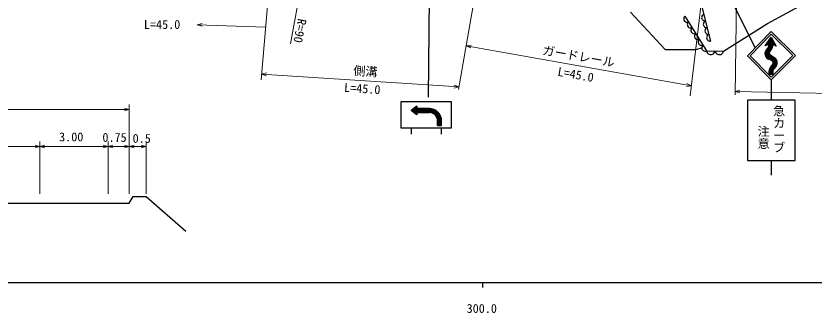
# Model space of a CAD drawing. Units: millimetres, scale not verified. Extents: x 40000 to 680000, y 20000 to 380000.
# Drawn here: x 271969 to 436232, y 198715 to 259846 of the extents above; entities that cross this region are included whole.
import ezdxf
from ezdxf.enums import TextEntityAlignment as Align

# ---------------------------------------------------------------- set-up
doc = ezdxf.new("R2010")
doc.units = ezdxf.units.MM
doc.header["$LTSCALE"] = 1000
for name, color, linetype, lineweight in [('M-BGD', 7, 'Continuous', 25), ('M-STR-HTXT', 7, 'Continuous', 13), ('M-STR-STRC', 7, 'Continuous', 25), ('M-TTL-BAND', 7, 'Continuous', 25)]:
    doc.layers.add(name, color=color, linetype=linetype, lineweight=lineweight)
doc.styles.add('@ＭＳ ゴシック', font='')
doc.styles.add('ＭＳ ゴシック', font='')
doc.styles.get('@ＭＳ ゴシック').set_extended_font_data('@MS Gothic')
doc.styles.get('ＭＳ ゴシック').set_extended_font_data('MS Gothic')

msp = doc.modelspace()

# ---------------------------------------------------------------- hatches: boundary and pattern name
at = {"layer": 'M-STR-STRC'}
h = msp.add_hatch(dxfattribs=at)
h.set_pattern_fill('USER', color=256, style=0, pattern_type=2)
h.set_pattern_definition([(244.899, (426940, 253969), (90.5562, -42.4214), [])])
h.paths.add_polyline_path([(426205, 253703), (427382, 255467), (428460, 253661), (427813, 253918), (427608, 253151), (427320, 252772), (427053, 252299), (427012, 252043), (427146, 251838), (427536, 251612), (427946, 251396), (428316, 251109), (428583, 250678), (428665, 250195), (428562, 249662), (428069, 249005), (427874, 248728), (427813, 248450), (427823, 247855), (426971, 247855), (426961, 248251), (427012, 248754), (427177, 249123), (427413, 249544), (427782, 249942), (427762, 250425), (427556, 250651), (427187, 250856), (426776, 251000), (426376, 251400), (426181, 251872), (426160, 252272), (426345, 252827), (426663, 253176), (426920, 253607), (426940, 253969)])
h = msp.add_hatch(dxfattribs=at)
h.set_pattern_fill('USER', color=256, style=0, pattern_type=2)
h.set_pattern_definition([(302.8424, (353588, 241612), (84.0165, 54.2331), [])])
h.paths.add_polyline_path([(357000, 240003), (354503, 240003), (354503, 239529), (353329, 240410), (354503, 241291), (354503, 240818), (357000, 240818), (357045, 240817), (357090, 240816), (357134, 240814), (357179, 240811), (357224, 240808), (357269, 240803), (357313, 240798), (357358, 240793), (357402, 240786), (357447, 240778), (357491, 240770), (357535, 240761), (357579, 240752), (357622, 240741), (357666, 240730), (357709, 240718), (357752, 240705), (357795, 240692), (357838, 240677), (357880, 240662), (357922, 240647), (357964, 240630), (358005, 240613), (358047, 240595), (358088, 240576), (358128, 240557), (358168, 240537), (358208, 240516), (358248, 240495), (358287, 240473), (358325, 240450), (358364, 240426), (358402, 240402), (358439, 240378), (358476, 240352), (358513, 240326), (358549, 240299), (358584, 240272), (358620, 240244), (358654, 240215), (358688, 240186), (358722, 240156), (358755, 240126), (358788, 240095), (358820, 240064), (358851, 240032), (358882, 239999), (358913, 239966), (358942, 239932), (358971, 239898), (359000, 239863), (359028, 239828), (359055, 239793), (359082, 239757), (359108, 239720), (359134, 239683), (359158, 239645), (359183, 239608), (359206, 239569), (359229, 239531), (359251, 239491), (359272, 239452), (359293, 239412), (359313, 239372), (359333, 239331), (359351, 239291), (359369, 239249), (359386, 239208), (359403, 239166), (359418, 239124), (359433, 239082), (359448, 239039), (359461, 238996), (359474, 238953), (359486, 238910), (359497, 238866), (359508, 238823), (359517, 238779), (359526, 238735), (359535, 238691), (359542, 238646), (359549, 238602), (359555, 238557), (359560, 238513), (359564, 238468), (359567, 238423), (359570, 238378), (359572, 238333), (359573, 238289), (359574, 238244), (359574, 237289), (358759, 237289), (358759, 238244), (358759, 238274), (358758, 238305), (358756, 238336), (358755, 238366), (358752, 238397), (358749, 238427), (358746, 238458), (358742, 238488), (358737, 238519), (358732, 238549), (358727, 238579), (358720, 238609), (358714, 238639), (358707, 238669), (358699, 238699), (358691, 238728), (358682, 238758), (358673, 238787), (358663, 238816), (358653, 238845), (358642, 238874), (358631, 238903), (358619, 238931), (358607, 238959), (358594, 238987), (358581, 239015), (358567, 239042), (358553, 239069), (358538, 239096), (358523, 239123), (358508, 239150), (358492, 239176), (358475, 239202), (358458, 239227), (358441, 239253), (358423, 239278), (358405, 239302), (358386, 239327), (358367, 239351), (358347, 239374), (358327, 239398), (358307, 239421), (358286, 239443), (358265, 239466), (358244, 239488), (358222, 239509), (358199, 239530), (358177, 239551), (358154, 239571), (358130, 239591), (358107, 239611), (358083, 239630), (358058, 239649), (358034, 239667), (358009, 239685), (357983, 239702), (357958, 239719), (357932, 239735), (357906, 239752), (357879, 239767), (357853, 239782), (357826, 239797), (357798, 239811), (357771, 239825), (357743, 239838), (357715, 239851), (357687, 239863), (357659, 239875), (357630, 239886), (357601, 239897), (357572, 239907), (357543, 239917), (357514, 239926), (357485, 239935), (357455, 239943), (357425, 239951), (357395, 239958), (357365, 239964), (357335, 239970), (357305, 239976), (357275, 239981), (357245, 239986), (357214, 239990), (357184, 239993), (357153, 239996), (357122, 239999), (357092, 240000), (357061, 240002), (357030, 240003)])

# ---------------------------------------------------------------- linework, layer by layer
at = {"layer": 'M-BGD'}
for p, q in [((412159, 265742), (414908, 254669)), ((426666, 258314), (434764, 262706)), ((398474, 260642), (405578, 252972)), ((409642, 259793), (414095, 252654)), ((417630, 252619), (426666, 258314)), ((405578, 252972), (411940, 252972)), ((411940, 252972), (413283, 253361)), ((414095, 252654), (417630, 252619)), ((295281, 221302), (296076, 222709)), ((296076, 222709), (298767, 222709)), ((298767, 222709), (306962, 215553)), ((242257, 221302), (295281, 221302))]:
    msp.add_line(p, q, dxfattribs=at)
for points in [[(409642, 259793), (409533, 259663), (409462, 259520), (409403, 259322), (409414, 259147), (409456, 258979), (409571, 258795), (409703, 258683), (409856, 258596), (410059, 258562), (410218, 258566), (410384, 258604)], [(413534, 260205), (413387, 260114), (413273, 259997), (413154, 259825), (413109, 259652), (413097, 259476), (413151, 259262), (413243, 259112), (413364, 258980), (413550, 258883), (413704, 258837), (413877, 258821)], [(410384, 258604), (410275, 258474), (410204, 258330), (410145, 258132), (410156, 257957), (410198, 257789), (410313, 257605), (410445, 257493), (410598, 257406), (410801, 257372), (410960, 257376), (411127, 257414)], [(413877, 258821), (413731, 258730), (413617, 258613), (413498, 258441), (413453, 258268), (413441, 258092), (413494, 257878), (413587, 257728), (413708, 257596), (413893, 257499), (414048, 257453), (414221, 257437)], [(411127, 257414), (411018, 257284), (410946, 257140), (410888, 256942), (410898, 256767), (410941, 256599), (411056, 256415), (411187, 256303), (411340, 256217), (411544, 256182), (411702, 256186), (411869, 256224)], [(414221, 257437), (414075, 257346), (413960, 257229), (413842, 257056), (413796, 256884), (413785, 256708), (413838, 256493), (413930, 256344), (414051, 256212), (414237, 256115), (414392, 256069), (414565, 256053)], [(411869, 256224), (411760, 256094), (411688, 255950), (411630, 255753), (411640, 255577), (411683, 255409), (411798, 255225), (411930, 255113), (412083, 255027), (412286, 254992), (412445, 254996), (412611, 255034)], [(412611, 255034), (412502, 254904), (412431, 254760), (412372, 254563), (412382, 254387), (412425, 254220), (412540, 254035), (412672, 253923), (412825, 253837), (413028, 253803), (413187, 253806), (413353, 253844)], [(414565, 256053), (414418, 255962), (414304, 255845), (414185, 255672), (414140, 255499), (414128, 255324), (414182, 255109), (414274, 254960), (414395, 254828), (414581, 254731), (414735, 254685), (414908, 254669)], [(413353, 253844), (413244, 253714), (413173, 253571), (413114, 253373), (413124, 253197), (413167, 253030), (413282, 252845), (413414, 252733), (413567, 252647), (413770, 252613), (413929, 252617), (414095, 252654)], [(414095, 252654), (414160, 252451), (414264, 252277), (414434, 252081), (414628, 251973), (414835, 251905), (415108, 251902), (415317, 251966), (415512, 252070), (415686, 252263), (415790, 252434), (415862, 252637)], [(415862, 252637), (415927, 252433), (416031, 252259), (416201, 252063), (416395, 251955), (416602, 251887), (416876, 251884), (417084, 251948), (417279, 252053), (417454, 252245), (417557, 252416), (417630, 252619)]]:
    msp.add_lwpolyline(points, dxfattribs=at)
at = {"layer": 'M-STR-HTXT'}
for p, q in [((335848, 294917), (328455, 254098)), ((326443, 293059), (322407, 246682)), ((369759, 282815), (363066, 244726)), ((410768, 243387), (414419, 274418)), ((420381, 272975), (419972, 243629)), ((309284, 258042), (323354, 257564)), ((364648, 253731), (411012, 245456)), ((322512, 247895), (363155, 245236)), ((419982, 244333), (470810, 243246)), ((295281, 241609), (295281, 223257)), ((242257, 240609), (295281, 240609)), ((276897, 233992), (276897, 223257)), ((290927, 233992), (290927, 223257)), ((298767, 233992), (298767, 223257)), ((262867, 232992), (276897, 232992)), ((276897, 232992), (290927, 232992)), ((290927, 232992), (295281, 232992)), ((295281, 232992), (298767, 232992))]:
    msp.add_line(p, q, dxfattribs=at)
for points in [[(310274, 257721), (309284, 258042), (310293, 258293)], [(365582, 253272), (364648, 253731), (365683, 253836)], [(323491, 247543), (322512, 247895), (323529, 248115)], [(362176, 245588), (363155, 245236), (362139, 245017)], [(410078, 245915), (411012, 245456), (409977, 245351)], [(420975, 244024), (419982, 244333), (420988, 244597)], [(294281, 240896), (295281, 240609), (294281, 240324)], [(275897, 233280), (276897, 232992), (275897, 232707)], [(277897, 232705), (276897, 232992), (277897, 233277)], [(289927, 233280), (290927, 232992), (289927, 232707)], [(291927, 232705), (290927, 232992), (291927, 233277)], [(294281, 233280), (295281, 232992), (294281, 232707)], [(296281, 232705), (295281, 232992), (296281, 233277)], [(297767, 233280), (298767, 232992), (297767, 232707)]]:
    msp.add_lwpolyline(points, dxfattribs=at)
at = {"layer": 'M-STR-STRC'}
for p, q in [((357243, 286065), (356802, 243117)), ((413120, 275173), (424030, 253459)), ((427389, 256639), (422503, 251656)), ((427389, 256639), (432420, 251680)), ((427394, 256072), (423064, 251657)), ((426205, 253703), (427382, 255467)), ((427382, 255467), (428459, 253661)), ((431852, 251678), (427394, 256072)), ((426940, 253969), (426205, 253703)), ((428459, 253661), (427813, 253917)), ((422503, 251656), (427413, 246697)), ((423064, 251657), (427416, 247263)), ((427413, 246697), (432420, 251680)), ((427416, 247263), (431852, 251678)), ((426971, 247855), (427823, 247855)), ((427413, 246697), (427413, 242541)), ((351276, 242231), (361572, 242231)), ((351276, 236740), (351276, 242231)), ((361572, 242231), (361572, 236740)), ((432357, 242541), (422546, 242541)), ((422546, 242541), (422546, 230090)), ((432357, 230090), (432357, 242541)), ((354503, 241291), (353329, 240410)), ((354503, 239529), (353329, 240410)), ((354503, 241291), (354503, 240818)), ((357075, 240818), (354503, 240818)), ((354503, 240003), (357000, 240003)), ((354503, 240003), (354503, 239529)), ((358759, 237289), (358759, 238244)), ((359574, 237289), (359574, 238244)), ((361572, 236740), (351276, 236740)), ((353335, 236740), (353335, 235529)), ((358759, 237289), (359574, 237289)), ((359513, 236740), (359513, 235529)), ((422546, 230090), (432357, 230090)), ((427413, 230090), (427413, 227114))]:
    msp.add_line(p, q, dxfattribs=at)
for points in [[(426940, 253969), (426939, 253721), (426874, 253479), (426511, 253019), (426208, 252531), (426157, 252233), (426169, 251940), (426246, 251655), (426381, 251391), (426542, 251181), (426742, 251019), (427158, 250866), (427548, 250657), (427699, 250514), (427807, 250325), (427834, 250149), (427798, 249978), (427489, 249623), (427227, 249231), (427071, 248910), (426975, 248570), (426961, 248211), (426971, 247855)], [(427823, 247855), (427804, 248251), (427848, 248654), (427972, 248889), (428156, 249103), (428392, 249385), (428581, 249707), (428651, 249985), (428662, 250276), (428621, 250553), (428517, 250824), (428362, 251057), (428161, 251250), (427572, 251595), (427030, 251988), (427008, 252131), (427050, 252290), (427193, 252587), (427391, 252857), (427567, 253084), (427693, 253348), (427764, 253627), (427813, 253918)]]:
    msp.add_lwpolyline(points, dxfattribs=at)
for radius in [2574, 1759]:
    msp.add_arc((357000, 238244), radius, 0, 90, dxfattribs=at)
at = {"layer": 'M-TTL-BAND'}
for p, q in [((40000, 205000), (579000, 205000)), ((368000, 205000), (368000, 204000))]:
    msp.add_line(p, q, dxfattribs=at)

# ---------------------------------------------------------------- texts
at = {"layer": 'M-STR-HTXT', "style": 'ＭＳ ゴシック'}
for s, p in [('L=45.0', (298306, 256633)), ('3.00', (280849, 233492)), ('0.75', (289767, 233392)), ('0.5', (295987, 233192))]:
    msp.add_text(s, height=1833, dxfattribs=at).set_placement(p, align=Align.BOTTOM_LEFT)
for s, rotation, p in [('R=90', 259.2, (329458, 259513)), ('ガードレール', 349.9, (380144, 251427)), ('側溝', 356.3, (341311, 247165)), ('L=45.0', 349.9, (383249, 247015)), ('L=45.0', 356.3, (339430, 243687))]:
    msp.add_text(s, height=1833, rotation=rotation, dxfattribs=at).set_placement(p, align=Align.BOTTOM_LEFT)
at = {"layer": 'M-STR-STRC', "style": '@ＭＳ ゴシック'}
for s, p in [('急カーブ', (427548, 241572)), ('注意', (424353, 237366))]:
    msp.add_text(s, height=1833, rotation=270, dxfattribs=at).set_placement(p, align=Align.BOTTOM_LEFT)
at = {"layer": 'M-TTL-BAND', "style": 'ＭＳ ゴシック'}
msp.add_text('300.0', height=1833, dxfattribs=at).set_placement((367844, 198195), align=Align.BOTTOM_CENTER)

doc.saveas('drawing.dxf')
